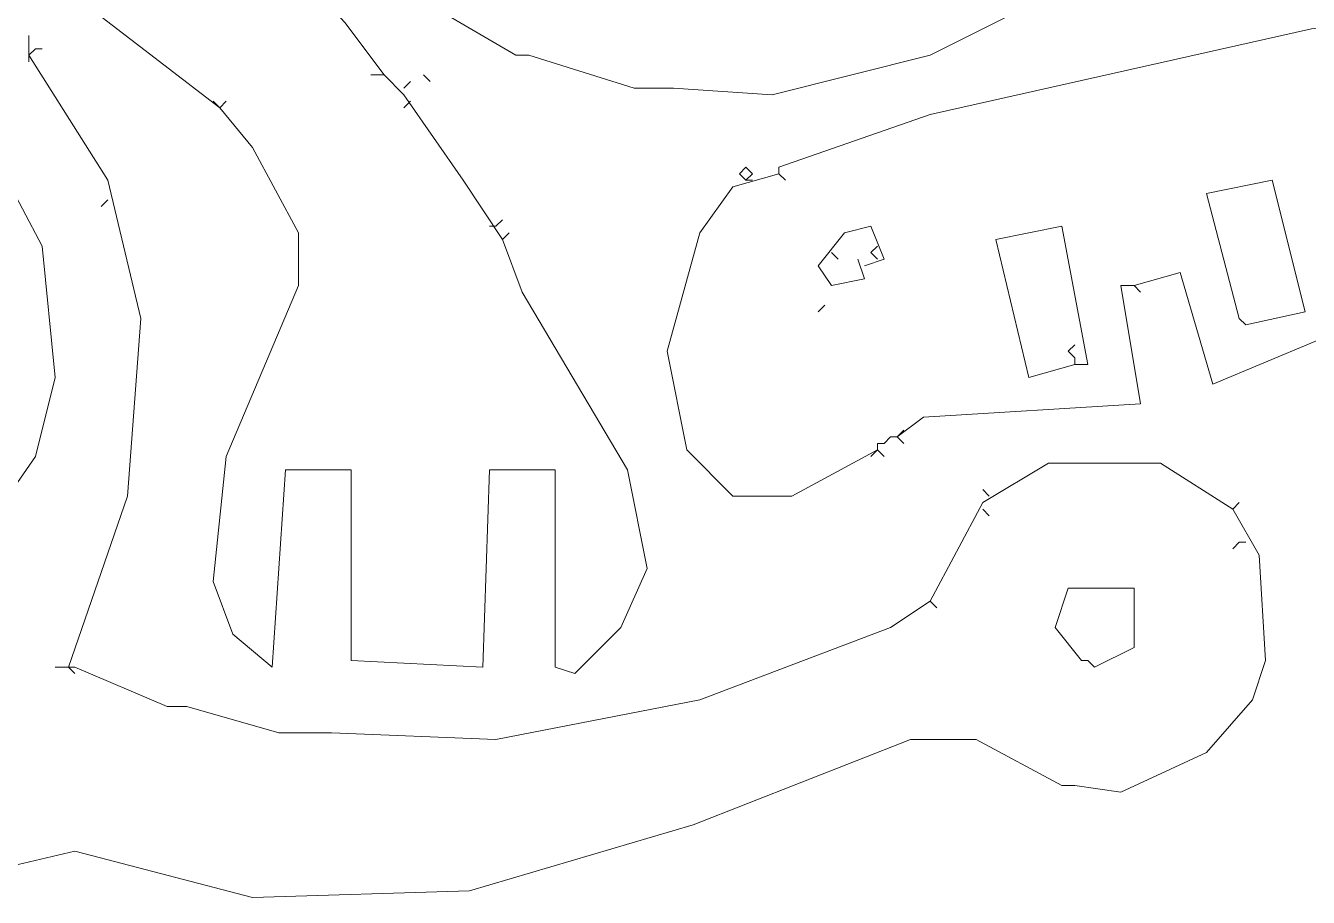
# Model space of a CAD drawing. Header units: millimetres. Extents: x -91 to 120, y -182 to 176.
# Drawn here: x -27.9 to 40.1, y -182 to -135.8 of the extents above; entities that cross this region are included whole.
import ezdxf

# ---------------------------------------------------------------- set-up
doc = ezdxf.new("R2010")
doc.units = ezdxf.units.MM
doc.header["$MEASUREMENT"] = 0
doc.layers.add('Katman 1', color=7, linetype='Continuous')

msp = doc.modelspace()

# ---------------------------------------------------------------- linework, layer by layer
at = {"layer": 'Katman 1', "lineweight": 9}
for points, knots in [([(60.1428, -132.5137), (60.1428, -132.5137), (60.4916, -132.5137), (60.4916, -132.5137), (60.4916, -132.5137), (60.4916, -132.5137), (60.4916, -134.2579), (60.4916, -134.2579), (60.4916, -134.2579), (60.4916, -134.2579), (59.0963, -134.9555), (59.0963, -134.9555), (59.0963, -134.9555), (59.0963, -134.9555), (59.7939, -136.3509), (59.7939, -136.3509), (59.7939, -136.3509), (59.7939, -136.3509), (61.8869, -136.002), (61.8869, -136.002), (61.8869, -136.002), (61.8869, -136.002), (61.5381, -138.7927), (61.5381, -138.7927), (61.5381, -138.7927), (61.5381, -138.7927), (59.0963, -139.4904), (59.0963, -139.4904), (59.0963, -139.4904), (59.0963, -139.4904), (55.9567, -132.8625), (55.9567, -132.8625), (55.9567, -132.8625), (55.9567, -132.8625), (55.9567, -131.816), (55.9567, -131.816), (55.9567, -131.816), (55.9567, -131.816), (51.4218, -132.8625), (51.4218, -132.8625), (51.4218, -132.8625), (51.4218, -132.8625), (48.98, -118.909), (48.98, -118.909), (48.98, -118.909), (48.98, -118.909), (44.0962, -101.4672), (44.0962, -101.4672), (44.0962, -101.4672), (44.0962, -101.4672), (38.5149, -87.8625), (38.5149, -87.8625), (38.5149, -87.8625), (38.5149, -87.8625), (31.5381, -73.5602), (31.5381, -73.5602), (31.5381, -73.5602), (31.5381, -73.5602), (30.4916, -72.1648), (30.4916, -72.1648), (30.4916, -72.1648), (30.4916, -72.1648), (24.5614, -62.3974), (24.5614, -62.3974), (24.5614, -62.3974), (24.5614, -62.3974), (28.0498, -61.002), (28.0498, -61.002), (28.0498, -61.002), (28.0498, -61.002), (27.0032, -57.1648), (27.0032, -57.1648), (27.0032, -57.1648), (27.0032, -57.1648), (25.259, -52.2811), (25.259, -52.2811)], [0, 0, 0, 0, 0.05, 0.05, 0.05, 0.05, 0.1, 0.1, 0.1, 0.1, 0.15, 0.15, 0.15, 0.15, 0.2, 0.2, 0.2, 0.2, 0.25, 0.25, 0.25, 0.25, 0.3, 0.3, 0.3, 0.3, 0.35, 0.35, 0.35, 0.35, 0.4, 0.4, 0.4, 0.4, 0.45, 0.45, 0.45, 0.45, 0.5, 0.5, 0.5, 0.5, 0.55, 0.55, 0.55, 0.55, 0.6, 0.6, 0.6, 0.6, 0.65, 0.65, 0.65, 0.65, 0.7, 0.7, 0.7, 0.7, 0.75, 0.75, 0.75, 0.75, 0.8, 0.8, 0.8, 0.8, 0.85, 0.85, 0.85, 0.85, 0.9, 0.9, 0.9, 0.9, 1, 1, 1, 1]), ([(-17.6479, -140.1881), (-17.6479, -140.1881), (-25.3223, -134.2579), (-25.3223, -134.2579), (-25.3223, -134.2579), (-25.3223, -134.2579), (-32.6479, -130.4206), (-32.6479, -130.4206), (-32.6479, -130.4206), (-32.6479, -130.4206), (-58.4619, -120.3044), (-58.4619, -120.3044), (-58.4619, -120.3044), (-58.4619, -120.3044), (-66.4851, -116.816), (-66.4851, -116.816), (-66.4851, -116.816), (-66.4851, -116.816), (-66.834, -117.1648), (-66.834, -117.1648)], [0, 0, 0, 0, 0.1666667, 0.1666667, 0.1666667, 0.1666667, 0.3333333, 0.3333333, 0.3333333, 0.3333333, 0.5, 0.5, 0.5, 0.5, 0.6666667, 0.6666667, 0.6666667, 0.6666667, 1, 1, 1, 1]), ([(-8.927, -138.4439), (-8.927, -138.4439), (-11.02, -135.6532), (-11.02, -135.6532), (-11.02, -135.6532), (-11.02, -135.6532), (-15.2061, -131.1183), (-15.2061, -131.1183), (-15.2061, -131.1183), (-15.2061, -131.1183), (-16.6014, -130.0718), (-16.6014, -130.0718), (-16.6014, -130.0718), (-16.6014, -130.0718), (-17.9968, -128.6765), (-17.9968, -128.6765), (-17.9968, -128.6765), (-17.9968, -128.6765), (-17.6479, -128.3276), (-17.6479, -128.3276)], [0, 0, 0, 0, 0.1666667, 0.1666667, 0.1666667, 0.1666667, 0.3333333, 0.3333333, 0.3333333, 0.3333333, 0.5, 0.5, 0.5, 0.5, 0.6666667, 0.6666667, 0.6666667, 0.6666667, 1, 1, 1, 1]), ([(-7.8805, -133.909), (-7.8805, -133.909), (-1.9503, -137.3974), (-1.9503, -137.3974), (-1.9503, -137.3974), (-1.9503, -137.3974), (-1.2526, -137.3974), (-1.2526, -137.3974), (-1.2526, -137.3974), (-1.2526, -137.3974), (4.3288, -139.1416), (4.3288, -139.1416), (4.3288, -139.1416), (4.3288, -139.1416), (6.4218, -139.1416), (6.4218, -139.1416), (6.4218, -139.1416), (6.4218, -139.1416), (11.6544, -139.4904), (11.6544, -139.4904), (11.6544, -139.4904), (11.6544, -139.4904), (20.0265, -137.3974), (20.0265, -137.3974), (20.0265, -137.3974), (20.0265, -137.3974), (25.6079, -134.6067), (25.6079, -134.6067), (25.6079, -134.6067), (25.6079, -134.6067), (29.4451, -132.1648), (29.4451, -132.1648), (29.4451, -132.1648), (29.4451, -132.1648), (30.1428, -132.8625), (30.1428, -132.8625)], [0, 0, 0, 0, 0.1, 0.1, 0.1, 0.1, 0.2, 0.2, 0.2, 0.2, 0.3, 0.3, 0.3, 0.3, 0.4, 0.4, 0.4, 0.4, 0.5, 0.5, 0.5, 0.5, 0.6, 0.6, 0.6, 0.6, 0.7, 0.7, 0.7, 0.7, 0.8, 0.8, 0.8, 0.8, 1, 1, 1, 1]), ([(30.8404, -149.6067), (30.8404, -149.6067), (33.2823, -148.909), (33.2823, -148.909), (33.2823, -148.909), (33.2823, -148.909), (35.0265, -154.8392), (35.0265, -154.8392), (35.0265, -154.8392), (35.0265, -154.8392), (45.8404, -150.3044), (45.8404, -150.3044), (45.8404, -150.3044), (45.8404, -150.3044), (56.3056, -149.9555), (56.3056, -149.9555), (56.3056, -149.9555), (56.3056, -149.9555), (57.3521, -148.909), (57.3521, -148.909), (57.3521, -148.909), (57.3521, -148.909), (57.3521, -143.6765), (57.3521, -143.6765), (57.3521, -143.6765), (57.3521, -143.6765), (54.2125, -137.0485), (54.2125, -137.0485), (54.2125, -137.0485), (54.2125, -137.0485), (51.073, -134.9555), (51.073, -134.9555), (51.073, -134.9555), (51.073, -134.9555), (40.259, -136.002), (40.259, -136.002), (40.259, -136.002), (40.259, -136.002), (20.0265, -140.5369), (20.0265, -140.5369), (20.0265, -140.5369), (20.0265, -140.5369), (12.0032, -143.3276), (12.0032, -143.3276), (12.0032, -143.3276), (12.0032, -143.3276), (12.0032, -143.6765), (12.0032, -143.6765)], [0, 0, 0, 0, 0.0769231, 0.0769231, 0.0769231, 0.0769231, 0.1538462, 0.1538462, 0.1538462, 0.1538462, 0.2307692, 0.2307692, 0.2307692, 0.2307692, 0.3076923, 0.3076923, 0.3076923, 0.3076923, 0.3846154, 0.3846154, 0.3846154, 0.3846154, 0.4615385, 0.4615385, 0.4615385, 0.4615385, 0.5384615, 0.5384615, 0.5384615, 0.5384615, 0.6153846, 0.6153846, 0.6153846, 0.6153846, 0.6923077, 0.6923077, 0.6923077, 0.6923077, 0.7692308, 0.7692308, 0.7692308, 0.7692308, 0.8461538, 0.8461538, 0.8461538, 0.8461538, 1, 1, 1, 1]), ([(-25.6712, -169.8393), (-25.6712, -169.8393), (-22.5317, -160.7695), (-22.5317, -160.7695), (-22.5317, -160.7695), (-22.5317, -160.7695), (-21.834, -151.3509), (-21.834, -151.3509), (-21.834, -151.3509), (-21.834, -151.3509), (-23.5782, -144.0253), (-23.5782, -144.0253), (-23.5782, -144.0253), (-23.5782, -144.0253), (-27.7642, -137.3974), (-27.7642, -137.3974), (-27.7642, -137.3974), (-27.7642, -137.3974), (-27.7642, -136.3509), (-27.7642, -136.3509)], [0, 0, 0, 0, 0.1666667, 0.1666667, 0.1666667, 0.1666667, 0.3333333, 0.3333333, 0.3333333, 0.3333333, 0.5, 0.5, 0.5, 0.5, 0.6666667, 0.6666667, 0.6666667, 0.6666667, 1, 1, 1, 1]), ([(-27.7642, -137.3974), (-27.7642, -137.3974), (-27.4154, -137.0485), (-27.4154, -137.0485), (-27.4154, -137.0485), (-27.4154, -137.0485), (-27.0665, -137.0485), (-27.0665, -137.0485)], [0, 0, 0, 0, 0.3333333, 0.3333333, 0.3333333, 0.3333333, 1, 1, 1, 1]), ([(-2.6479, -147.1648), (-2.6479, -147.1648), (-4.741, -144.0253), (-4.741, -144.0253), (-4.741, -144.0253), (-4.741, -144.0253), (-7.8805, -139.4904), (-7.8805, -139.4904), (-7.8805, -139.4904), (-7.8805, -139.4904), (-8.927, -138.4439), (-8.927, -138.4439), (-8.927, -138.4439), (-8.927, -138.4439), (-9.6247, -138.4439), (-9.6247, -138.4439)], [0, 0, 0, 0, 0.2, 0.2, 0.2, 0.2, 0.4, 0.4, 0.4, 0.4, 0.6, 0.6, 0.6, 0.6, 1, 1, 1, 1]), ([(-37.5317, -180.3044), (-37.5317, -180.3044), (-38.927, -179.2579), (-38.927, -179.2579), (-38.927, -179.2579), (-38.927, -179.2579), (-39.9735, -178.5602), (-39.9735, -178.5602), (-39.9735, -178.5602), (-39.9735, -178.5602), (-40.6712, -175.0718), (-40.6712, -175.0718), (-40.6712, -175.0718), (-40.6712, -175.0718), (-41.02, -173.3276), (-41.02, -173.3276), (-41.02, -173.3276), (-41.02, -173.3276), (-52.5316, -170.5369), (-52.5316, -170.5369), (-52.5316, -170.5369), (-52.5316, -170.5369), (-54.6247, -170.1881), (-54.6247, -170.1881), (-54.6247, -170.1881), (-54.6247, -170.1881), (-52.8805, -163.2113), (-52.8805, -163.2113), (-52.8805, -163.2113), (-52.8805, -163.2113), (-51.4851, -163.2113), (-51.4851, -163.2113), (-51.4851, -163.2113), (-51.4851, -163.2113), (-38.927, -166.002), (-38.927, -166.002), (-38.927, -166.002), (-38.927, -166.002), (-38.5782, -164.9555), (-38.5782, -164.9555), (-38.5782, -164.9555), (-38.5782, -164.9555), (-34.3921, -164.6067), (-34.3921, -164.6067), (-34.3921, -164.6067), (-34.3921, -164.6067), (-29.8572, -162.1648), (-29.8572, -162.1648), (-29.8572, -162.1648), (-29.8572, -162.1648), (-27.4154, -158.6765), (-27.4154, -158.6765), (-27.4154, -158.6765), (-27.4154, -158.6765), (-26.3689, -154.4904), (-26.3689, -154.4904), (-26.3689, -154.4904), (-26.3689, -154.4904), (-27.0665, -147.5137), (-27.0665, -147.5137), (-27.0665, -147.5137), (-27.0665, -147.5137), (-30.2061, -141.5834), (-30.2061, -141.5834), (-30.2061, -141.5834), (-30.2061, -141.5834), (-31.9503, -139.4904), (-31.9503, -139.4904), (-31.9503, -139.4904), (-31.9503, -139.4904), (-31.6014, -139.1416), (-31.6014, -139.1416)], [0, 0, 0, 0, 0.0526316, 0.0526316, 0.0526316, 0.0526316, 0.1052632, 0.1052632, 0.1052632, 0.1052632, 0.1578947, 0.1578947, 0.1578947, 0.1578947, 0.2105263, 0.2105263, 0.2105263, 0.2105263, 0.2631579, 0.2631579, 0.2631579, 0.2631579, 0.3157895, 0.3157895, 0.3157895, 0.3157895, 0.3684211, 0.3684211, 0.3684211, 0.3684211, 0.4210526, 0.4210526, 0.4210526, 0.4210526, 0.4736842, 0.4736842, 0.4736842, 0.4736842, 0.5263158, 0.5263158, 0.5263158, 0.5263158, 0.5789474, 0.5789474, 0.5789474, 0.5789474, 0.6315789, 0.6315789, 0.6315789, 0.6315789, 0.6842105, 0.6842105, 0.6842105, 0.6842105, 0.7368421, 0.7368421, 0.7368421, 0.7368421, 0.7894737, 0.7894737, 0.7894737, 0.7894737, 0.8421053, 0.8421053, 0.8421053, 0.8421053, 0.8947368, 0.8947368, 0.8947368, 0.8947368, 1, 1, 1, 1]), ([(-2.6479, -147.1648), (-2.6479, -147.1648), (-1.6014, -149.9555), (-1.6014, -149.9555), (-1.6014, -149.9555), (-1.6014, -149.9555), (3.98, -159.3741), (3.98, -159.3741), (3.98, -159.3741), (3.98, -159.3741), (5.0265, -164.6067), (5.0265, -164.6067), (5.0265, -164.6067), (5.0265, -164.6067), (3.6311, -167.7462), (3.6311, -167.7462), (3.6311, -167.7462), (3.6311, -167.7462), (1.1893, -170.1881), (1.1893, -170.1881), (1.1893, -170.1881), (1.1893, -170.1881), (0.1428, -169.8393), (0.1428, -169.8393), (0.1428, -169.8393), (0.1428, -169.8393), (0.1428, -159.3741), (0.1428, -159.3741), (0.1428, -159.3741), (0.1428, -159.3741), (-3.3456, -159.3741), (-3.3456, -159.3741), (-3.3456, -159.3741), (-3.3456, -159.3741), (-3.6944, -169.8393), (-3.6944, -169.8393), (-3.6944, -169.8393), (-3.6944, -169.8393), (-10.6712, -169.4904), (-10.6712, -169.4904), (-10.6712, -169.4904), (-10.6712, -169.4904), (-10.6712, -159.3741), (-10.6712, -159.3741), (-10.6712, -159.3741), (-10.6712, -159.3741), (-14.1596, -159.3741), (-14.1596, -159.3741), (-14.1596, -159.3741), (-14.1596, -159.3741), (-14.8572, -169.8393), (-14.8572, -169.8393), (-14.8572, -169.8393), (-14.8572, -169.8393), (-16.9503, -168.0951), (-16.9503, -168.0951), (-16.9503, -168.0951), (-16.9503, -168.0951), (-17.9968, -165.3044), (-17.9968, -165.3044), (-17.9968, -165.3044), (-17.9968, -165.3044), (-17.2991, -158.6765), (-17.2991, -158.6765), (-17.2991, -158.6765), (-17.2991, -158.6765), (-13.4619, -149.6067), (-13.4619, -149.6067), (-13.4619, -149.6067), (-13.4619, -149.6067), (-13.4619, -146.816), (-13.4619, -146.816), (-13.4619, -146.816), (-13.4619, -146.816), (-15.9037, -142.2811), (-15.9037, -142.2811), (-15.9037, -142.2811), (-15.9037, -142.2811), (-17.6479, -140.1881), (-17.6479, -140.1881), (-17.6479, -140.1881), (-17.6479, -140.1881), (-17.2991, -139.8392), (-17.2991, -139.8392)], [0, 0, 0, 0, 0.0454545, 0.0454545, 0.0454545, 0.0454545, 0.0909091, 0.0909091, 0.0909091, 0.0909091, 0.1363636, 0.1363636, 0.1363636, 0.1363636, 0.1818182, 0.1818182, 0.1818182, 0.1818182, 0.2272727, 0.2272727, 0.2272727, 0.2272727, 0.2727273, 0.2727273, 0.2727273, 0.2727273, 0.3181818, 0.3181818, 0.3181818, 0.3181818, 0.3636364, 0.3636364, 0.3636364, 0.3636364, 0.4090909, 0.4090909, 0.4090909, 0.4090909, 0.4545455, 0.4545455, 0.4545455, 0.4545455, 0.5, 0.5, 0.5, 0.5, 0.5454545, 0.5454545, 0.5454545, 0.5454545, 0.5909091, 0.5909091, 0.5909091, 0.5909091, 0.6363636, 0.6363636, 0.6363636, 0.6363636, 0.6818182, 0.6818182, 0.6818182, 0.6818182, 0.7272727, 0.7272727, 0.7272727, 0.7272727, 0.7727273, 0.7727273, 0.7727273, 0.7727273, 0.8181818, 0.8181818, 0.8181818, 0.8181818, 0.8636364, 0.8636364, 0.8636364, 0.8636364, 0.9090909, 0.9090909, 0.9090909, 0.9090909, 1, 1, 1, 1]), ([(10.2591, -144.0253), (10.2591, -144.0253), (10.6079, -143.6765), (10.6079, -143.6765), (10.6079, -143.6765), (10.6079, -143.6765), (10.2591, -143.3276), (10.2591, -143.3276), (10.2591, -143.3276), (10.2591, -143.3276), (9.9102, -143.6765), (9.9102, -143.6765), (9.9102, -143.6765), (9.9102, -143.6765), (10.2591, -144.0253), (10.2591, -144.0253), (10.2591, -144.0253), (10.2591, -144.0253), (10.6079, -144.0253), (10.6079, -144.0253)], [0, 0, 0, 0, 0.1666667, 0.1666667, 0.1666667, 0.1666667, 0.3333333, 0.3333333, 0.3333333, 0.3333333, 0.5, 0.5, 0.5, 0.5, 0.6666667, 0.6666667, 0.6666667, 0.6666667, 1, 1, 1, 1]), ([(17.2358, -158.3276), (17.2358, -158.3276), (12.7009, -160.7695), (12.7009, -160.7695), (12.7009, -160.7695), (12.7009, -160.7695), (9.5614, -160.7695), (9.5614, -160.7695), (9.5614, -160.7695), (9.5614, -160.7695), (7.1195, -158.3276), (7.1195, -158.3276), (7.1195, -158.3276), (7.1195, -158.3276), (6.073, -153.0951), (6.073, -153.0951), (6.073, -153.0951), (6.073, -153.0951), (7.8172, -146.816), (7.8172, -146.816), (7.8172, -146.816), (7.8172, -146.816), (9.5614, -144.3741), (9.5614, -144.3741), (9.5614, -144.3741), (9.5614, -144.3741), (12.0032, -143.6765), (12.0032, -143.6765), (12.0032, -143.6765), (12.0032, -143.6765), (12.3521, -144.0253), (12.3521, -144.0253)], [0, 0, 0, 0, 0.1111111, 0.1111111, 0.1111111, 0.1111111, 0.2222222, 0.2222222, 0.2222222, 0.2222222, 0.3333333, 0.3333333, 0.3333333, 0.3333333, 0.4444444, 0.4444444, 0.4444444, 0.4444444, 0.5555556, 0.5555556, 0.5555556, 0.5555556, 0.6666667, 0.6666667, 0.6666667, 0.6666667, 0.7777778, 0.7777778, 0.7777778, 0.7777778, 1, 1, 1, 1]), ([(36.7707, -151.6997), (36.7707, -151.6997), (39.9102, -151.002), (39.9102, -151.002), (39.9102, -151.002), (39.9102, -151.002), (38.166, -144.0253), (38.166, -144.0253), (38.166, -144.0253), (38.166, -144.0253), (34.6776, -144.723), (34.6776, -144.723), (34.6776, -144.723), (34.6776, -144.723), (36.4218, -151.3509), (36.4218, -151.3509), (36.4218, -151.3509), (36.4218, -151.3509), (36.7707, -151.6997), (36.7707, -151.6997)], [0, 0, 0, 0, 0.1666667, 0.1666667, 0.1666667, 0.1666667, 0.3333333, 0.3333333, 0.3333333, 0.3333333, 0.5, 0.5, 0.5, 0.5, 0.6666667, 0.6666667, 0.6666667, 0.6666667, 1, 1, 1, 1]), ([(-3.3456, -146.4672), (-3.3456, -146.4672), (-2.9968, -146.4672), (-2.9968, -146.4672), (-2.9968, -146.4672), (-2.9968, -146.4672), (-2.6479, -146.1183), (-2.6479, -146.1183)], [0, 0, 0, 0, 0.3333333, 0.3333333, 0.3333333, 0.3333333, 1, 1, 1, 1]), ([(16.5381, -148.5602), (16.5381, -148.5602), (17.5846, -148.2113), (17.5846, -148.2113), (17.5846, -148.2113), (17.5846, -148.2113), (16.8869, -146.4672), (16.8869, -146.4672), (16.8869, -146.4672), (16.8869, -146.4672), (15.4916, -146.816), (15.4916, -146.816), (15.4916, -146.816), (15.4916, -146.816), (14.0963, -148.5602), (14.0963, -148.5602), (14.0963, -148.5602), (14.0963, -148.5602), (14.7939, -149.6067), (14.7939, -149.6067), (14.7939, -149.6067), (14.7939, -149.6067), (16.5381, -149.2578), (16.5381, -149.2578), (16.5381, -149.2578), (16.5381, -149.2578), (16.1893, -148.2113), (16.1893, -148.2113)], [0, 0, 0, 0, 0.125, 0.125, 0.125, 0.125, 0.25, 0.25, 0.25, 0.25, 0.375, 0.375, 0.375, 0.375, 0.5, 0.5, 0.5, 0.5, 0.625, 0.625, 0.625, 0.625, 0.75, 0.75, 0.75, 0.75, 1, 1, 1, 1]), ([(27.7009, -153.7927), (27.7009, -153.7927), (28.3986, -153.7927), (28.3986, -153.7927), (28.3986, -153.7927), (28.3986, -153.7927), (27.0032, -146.4672), (27.0032, -146.4672), (27.0032, -146.4672), (27.0032, -146.4672), (23.5149, -147.1648), (23.5149, -147.1648), (23.5149, -147.1648), (23.5149, -147.1648), (25.259, -154.4904), (25.259, -154.4904), (25.259, -154.4904), (25.259, -154.4904), (27.7009, -153.7927), (27.7009, -153.7927)], [0, 0, 0, 0, 0.1666667, 0.1666667, 0.1666667, 0.1666667, 0.3333333, 0.3333333, 0.3333333, 0.3333333, 0.5, 0.5, 0.5, 0.5, 0.6666667, 0.6666667, 0.6666667, 0.6666667, 1, 1, 1, 1]), ([(17.2358, -148.2113), (17.2358, -148.2113), (16.8869, -147.8625), (16.8869, -147.8625), (16.8869, -147.8625), (16.8869, -147.8625), (17.2358, -147.5137), (17.2358, -147.5137)], [0, 0, 0, 0, 0.3333333, 0.3333333, 0.3333333, 0.3333333, 1, 1, 1, 1]), ([(18.2823, -157.6299), (18.2823, -157.6299), (19.6777, -156.5834), (19.6777, -156.5834), (19.6777, -156.5834), (19.6777, -156.5834), (31.1893, -155.8858), (31.1893, -155.8858), (31.1893, -155.8858), (31.1893, -155.8858), (30.1428, -149.6067), (30.1428, -149.6067), (30.1428, -149.6067), (30.1428, -149.6067), (30.8404, -149.6067), (30.8404, -149.6067), (30.8404, -149.6067), (30.8404, -149.6067), (31.1893, -149.9555), (31.1893, -149.9555)], [0, 0, 0, 0, 0.1666667, 0.1666667, 0.1666667, 0.1666667, 0.3333333, 0.3333333, 0.3333333, 0.3333333, 0.5, 0.5, 0.5, 0.5, 0.6666667, 0.6666667, 0.6666667, 0.6666667, 1, 1, 1, 1]), ([(27.7009, -153.7927), (27.7009, -153.7927), (27.7009, -153.4439), (27.7009, -153.4439), (27.7009, -153.4439), (27.7009, -153.4439), (27.3521, -153.0951), (27.3521, -153.0951), (27.3521, -153.0951), (27.3521, -153.0951), (27.7009, -152.7462), (27.7009, -152.7462)], [0, 0, 0, 0, 0.25, 0.25, 0.25, 0.25, 0.5, 0.5, 0.5, 0.5, 1, 1, 1, 1]), ([(17.2358, -158.3276), (17.2358, -158.3276), (17.2358, -157.9788), (17.2358, -157.9788), (17.2358, -157.9788), (17.2358, -157.9788), (17.5846, -157.9788), (17.5846, -157.9788), (17.5846, -157.9788), (17.5846, -157.9788), (17.9335, -157.6299), (17.9335, -157.6299), (17.9335, -157.6299), (17.9335, -157.6299), (18.2823, -157.6299), (18.2823, -157.6299), (18.2823, -157.6299), (18.2823, -157.6299), (18.6311, -157.9788), (18.6311, -157.9788)], [0, 0, 0, 0, 0.1666667, 0.1666667, 0.1666667, 0.1666667, 0.3333333, 0.3333333, 0.3333333, 0.3333333, 0.5, 0.5, 0.5, 0.5, 0.6666667, 0.6666667, 0.6666667, 0.6666667, 1, 1, 1, 1]), ([(20.0265, -166.3509), (20.0265, -166.3509), (22.8172, -161.1183), (22.8172, -161.1183), (22.8172, -161.1183), (22.8172, -161.1183), (26.3056, -159.0253), (26.3056, -159.0253), (26.3056, -159.0253), (26.3056, -159.0253), (32.2358, -159.0253), (32.2358, -159.0253), (32.2358, -159.0253), (32.2358, -159.0253), (36.073, -161.4672), (36.073, -161.4672)], [0, 0, 0, 0, 0.2, 0.2, 0.2, 0.2, 0.4, 0.4, 0.4, 0.4, 0.6, 0.6, 0.6, 0.6, 1, 1, 1, 1]), ([(-37.5317, -180.3044), (-37.5317, -180.3044), (-34.3921, -182.0486), (-34.3921, -182.0486), (-34.3921, -182.0486), (-34.3921, -182.0486), (-29.8572, -180.6532), (-29.8572, -180.6532), (-29.8572, -180.6532), (-29.8572, -180.6532), (-25.3223, -179.6067), (-25.3223, -179.6067), (-25.3223, -179.6067), (-25.3223, -179.6067), (-15.9037, -182.0486), (-15.9037, -182.0486), (-15.9037, -182.0486), (-15.9037, -182.0486), (-4.3921, -181.6997), (-4.3921, -181.6997), (-4.3921, -181.6997), (-4.3921, -181.6997), (7.4683, -178.2113), (7.4683, -178.2113), (7.4683, -178.2113), (7.4683, -178.2113), (18.98, -173.6765), (18.98, -173.6765), (18.98, -173.6765), (18.98, -173.6765), (22.4683, -173.6765), (22.4683, -173.6765), (22.4683, -173.6765), (22.4683, -173.6765), (27.0032, -176.1183), (27.0032, -176.1183), (27.0032, -176.1183), (27.0032, -176.1183), (27.7009, -176.1183), (27.7009, -176.1183), (27.7009, -176.1183), (27.7009, -176.1183), (30.1428, -176.4671), (30.1428, -176.4671), (30.1428, -176.4671), (30.1428, -176.4671), (34.6776, -174.3741), (34.6776, -174.3741), (34.6776, -174.3741), (34.6776, -174.3741), (37.1195, -171.5834), (37.1195, -171.5834), (37.1195, -171.5834), (37.1195, -171.5834), (37.8172, -169.4904), (37.8172, -169.4904), (37.8172, -169.4904), (37.8172, -169.4904), (37.4684, -163.909), (37.4684, -163.909), (37.4684, -163.909), (37.4684, -163.909), (36.073, -161.4672), (36.073, -161.4672), (36.073, -161.4672), (36.073, -161.4672), (36.4218, -161.1183), (36.4218, -161.1183)], [0, 0, 0, 0, 0.0555556, 0.0555556, 0.0555556, 0.0555556, 0.1111111, 0.1111111, 0.1111111, 0.1111111, 0.1666667, 0.1666667, 0.1666667, 0.1666667, 0.2222222, 0.2222222, 0.2222222, 0.2222222, 0.2777778, 0.2777778, 0.2777778, 0.2777778, 0.3333333, 0.3333333, 0.3333333, 0.3333333, 0.3888889, 0.3888889, 0.3888889, 0.3888889, 0.4444444, 0.4444444, 0.4444444, 0.4444444, 0.5, 0.5, 0.5, 0.5, 0.5555556, 0.5555556, 0.5555556, 0.5555556, 0.6111111, 0.6111111, 0.6111111, 0.6111111, 0.6666667, 0.6666667, 0.6666667, 0.6666667, 0.7222222, 0.7222222, 0.7222222, 0.7222222, 0.7777778, 0.7777778, 0.7777778, 0.7777778, 0.8333333, 0.8333333, 0.8333333, 0.8333333, 0.8888889, 0.8888889, 0.8888889, 0.8888889, 1, 1, 1, 1]), ([(36.7707, -163.2113), (36.7707, -163.2113), (36.4218, -163.2113), (36.4218, -163.2113), (36.4218, -163.2113), (36.4218, -163.2113), (36.073, -163.5602), (36.073, -163.5602)], [0, 0, 0, 0, 0.3333333, 0.3333333, 0.3333333, 0.3333333, 1, 1, 1, 1]), ([(28.7474, -169.8393), (28.7474, -169.8393), (30.8404, -168.7927), (30.8404, -168.7927), (30.8404, -168.7927), (30.8404, -168.7927), (30.8404, -165.6532), (30.8404, -165.6532), (30.8404, -165.6532), (30.8404, -165.6532), (27.3521, -165.6532), (27.3521, -165.6532), (27.3521, -165.6532), (27.3521, -165.6532), (26.6544, -167.7462), (26.6544, -167.7462), (26.6544, -167.7462), (26.6544, -167.7462), (28.0498, -169.4904), (28.0498, -169.4904), (28.0498, -169.4904), (28.0498, -169.4904), (28.3986, -169.4904), (28.3986, -169.4904), (28.3986, -169.4904), (28.3986, -169.4904), (28.7474, -169.8393), (28.7474, -169.8393)], [0, 0, 0, 0, 0.125, 0.125, 0.125, 0.125, 0.25, 0.25, 0.25, 0.25, 0.375, 0.375, 0.375, 0.375, 0.5, 0.5, 0.5, 0.5, 0.625, 0.625, 0.625, 0.625, 0.75, 0.75, 0.75, 0.75, 1, 1, 1, 1]), ([(-25.6712, -169.8393), (-25.6712, -169.8393), (-25.3223, -169.8393), (-25.3223, -169.8393), (-25.3223, -169.8393), (-25.3223, -169.8393), (-20.4386, -171.9323), (-20.4386, -171.9323), (-20.4386, -171.9323), (-20.4386, -171.9323), (-19.3921, -171.9323), (-19.3921, -171.9323), (-19.3921, -171.9323), (-19.3921, -171.9323), (-14.5084, -173.3276), (-14.5084, -173.3276), (-14.5084, -173.3276), (-14.5084, -173.3276), (-11.7177, -173.3276), (-11.7177, -173.3276), (-11.7177, -173.3276), (-11.7177, -173.3276), (-2.9968, -173.6765), (-2.9968, -173.6765), (-2.9968, -173.6765), (-2.9968, -173.6765), (7.8172, -171.5834), (7.8172, -171.5834), (7.8172, -171.5834), (7.8172, -171.5834), (17.9335, -167.7462), (17.9335, -167.7462), (17.9335, -167.7462), (17.9335, -167.7462), (20.0265, -166.3509), (20.0265, -166.3509), (20.0265, -166.3509), (20.0265, -166.3509), (20.3753, -166.6997), (20.3753, -166.6997)], [0, 0, 0, 0, 0.0909091, 0.0909091, 0.0909091, 0.0909091, 0.1818182, 0.1818182, 0.1818182, 0.1818182, 0.2727273, 0.2727273, 0.2727273, 0.2727273, 0.3636364, 0.3636364, 0.3636364, 0.3636364, 0.4545455, 0.4545455, 0.4545455, 0.4545455, 0.5454545, 0.5454545, 0.5454545, 0.5454545, 0.6363636, 0.6363636, 0.6363636, 0.6363636, 0.7272727, 0.7272727, 0.7272727, 0.7272727, 0.8181818, 0.8181818, 0.8181818, 0.8181818, 1, 1, 1, 1])]:
    msp.add_open_spline(points, degree=3, knots=knots, dxfattribs=at)
for points in [[(-27.7642, -137.3974), (-27.7642, -137.3974), (-27.7642, -137.7462), (-27.7642, -137.7462)], [(-6.4851, -138.7927), (-6.4851, -138.7927), (-6.834, -138.4439), (-6.834, -138.4439)], [(-7.8805, -139.1416), (-7.8805, -139.1416), (-7.5316, -138.7927), (-7.5316, -138.7927)], [(-17.6479, -140.1881), (-17.6479, -140.1881), (-17.9968, -139.8392), (-17.9968, -139.8392)], [(-7.5316, -139.8392), (-7.5316, -139.8392), (-7.8805, -140.1881), (-7.8805, -140.1881)], [(-23.5782, -145.0718), (-23.5782, -145.0718), (-23.927, -145.4206), (-23.927, -145.4206)], [(-2.6479, -147.1648), (-2.6479, -147.1648), (-2.2991, -146.816), (-2.2991, -146.816)], [(14.7939, -147.8625), (14.7939, -147.8625), (15.1428, -148.2113), (15.1428, -148.2113)], [(14.0963, -151.002), (14.0963, -151.002), (14.4451, -150.6532), (14.4451, -150.6532)], [(18.2823, -157.6299), (18.2823, -157.6299), (18.6311, -157.2811), (18.6311, -157.2811)], [(17.2358, -158.3276), (17.2358, -158.3276), (16.8869, -158.6765), (16.8869, -158.6765)], [(17.2358, -158.3276), (17.2358, -158.3276), (17.5846, -158.6765), (17.5846, -158.6765)], [(23.166, -160.7695), (23.166, -160.7695), (22.8172, -160.4207), (22.8172, -160.4207)], [(22.8172, -161.4672), (22.8172, -161.4672), (23.166, -161.816), (23.166, -161.816)], [(-25.6712, -169.8393), (-25.6712, -169.8393), (-26.3689, -169.8393), (-26.3689, -169.8393)], [(-25.6712, -169.8393), (-25.6712, -169.8393), (-25.3223, -170.1881), (-25.3223, -170.1881)]]:
    msp.add_open_spline(points, degree=3, dxfattribs=at)

doc.saveas('drawing.dxf')
